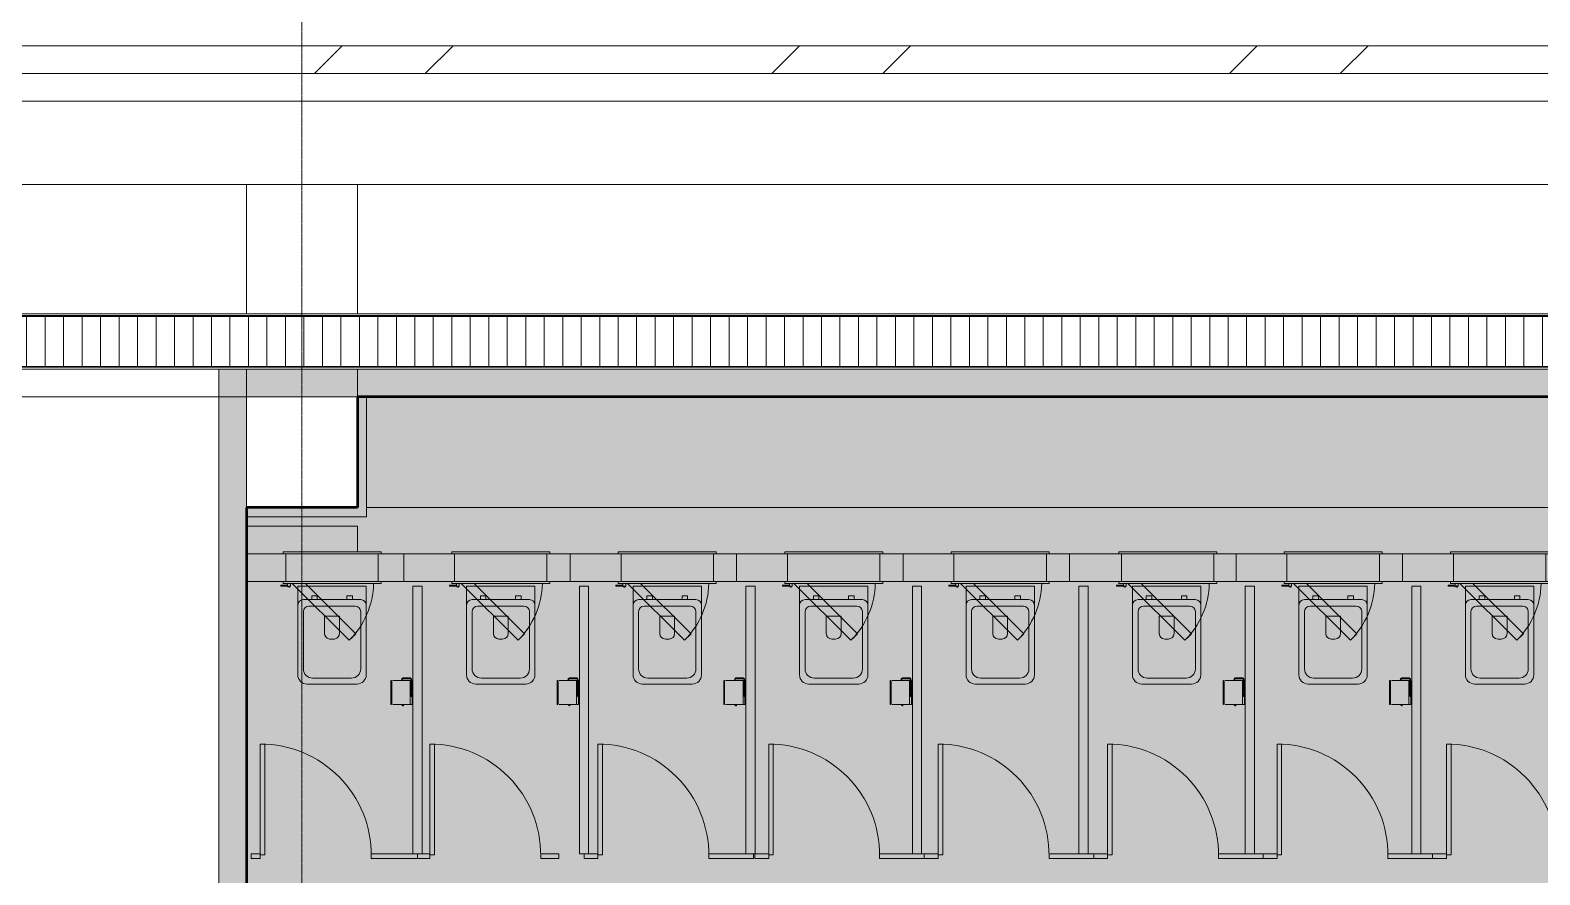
# Model space of a CAD drawing. Header units: millimetres. Extents: x 15878 to 679837, y -72324 to 391440.
# Drawn here: x 62119 to 70286, y 49420 to 53992 of the extents above; entities that cross this region are included whole.
import ezdxf

# ---------------------------------------------------------------- set-up
doc = ezdxf.new("R2010")
doc.units = ezdxf.units.MM
doc.linetypes.add('Demolished', pattern=[4.8, 3.2, -1.6])
doc.linetypes.add('Grid Line__1_200_', pattern=[10.5, 6, -1.5, 1.5, -1.5])
for name, color, linetype, lineweight in [('A-CLNG', 13, 'Continuous', 5), ('A-CLNG-PATT', 13, 'Continuous', 5), ('A-DETL', 90, 'Continuous', 5), ('A-DETL-GENF', 92, 'Continuous', 5), ('A-DOOR', 31, 'Continuous', 5), ('A-DOOR-FRAM', 31, 'Continuous', 5), ('A-FLOR', 192, 'Continuous', 5), ('A-WALL', 113, 'Continuous', 5), ('A-WALL-PATT', 111, 'Continuous', 18), ('P-SANR-FIXT', 6, 'Continuous', 5), ('Q-CASE', 31, 'Continuous', 5), ('S-COLS', 52, 'Continuous', 5), ('S-GRID', 1, 'Continuous', 5)]:
    doc.layers.add(name, color=color, linetype=linetype, lineweight=lineweight)

# ---------------------------------------------------------------- blocks, each defined once
blk = doc.blocks.new('DLN_Toilet - DLN_Toilet-2427093-1_F')
at = {"layer": 'P-SANR-FIXT', "color": 253}
for p, q in [((-185, -170), (-185, -272.8)), ((185, -170), (-185, -170)), ((155, -242.8), (-155, -242.8)), ((-80, -222.8), (-110, -222.8)), ((-110, -222.8), (-110, -242.8)), ((-110, -242.8), (-80, -242.8)), ((-80, -242.8), (-80, -222.8)), ((80, -222.8), (80, -242.8)), ((110, -222.8), (80, -222.8)), ((80, -242.8), (110, -242.8)), ((110, -242.8), (110, -222.8)), ((185, -272.8), (185, -170)), ((-185, -272.8), (-185, -650)), ((-155, -307.8), (-155, -617.8)), ((125.2, -277.8), (-125, -277.8)), ((155.2, -617.8), (155.2, -307.8)), ((185, -650), (185, -272.8)), ((-40, -426.5), (-40, -331.7)), ((-40, -331.7), (40, -331.7)), ((40, -331.7), (40, -426.5)), ((10, -456.5), (-10, -456.5)), ((-135, -700), (135, -700)), ((-105, -667.8), (105.2, -667.8))]:
    blk.add_line(p, q, dxfattribs=at)
for centre, radius, start, end in [((-155, -272.8), 30, 90, 120), ((155, -272.8), 30, 360, 90), ((-155, -272.8), 30, 120, 180), ((-125, -307.8), 30, 90, 180), ((125.2, -307.8), 30, 360, 90), ((-10, -426.5), 30, 180, 255), ((-10, -426.5), 30, 255, 270), ((10, -426.5), 30, 270, 285), ((10, -426.5), 30, 285, 360), ((-135, -650), 50, 180, 225), ((-105, -617.8), 50, 180, 270), ((105.2, -617.8), 50, 270, 360), ((135, -650), 50, 270, 360), ((-135, -650), 50, 225, 270)]:
    blk.add_arc(centre, radius, start, end, dxfattribs=at)
blk = doc.blocks.new('FP_5-1_F')
at = {"layer": 'P-SANR-FIXT', "color": 253}
blk.add_line((-12.7, -6.1), (-65, -6.1), dxfattribs=at)
blk = doc.blocks.new('FP_6-1_F')
at = {"layer": 'P-SANR-FIXT', "color": 253}
blk.add_line((-65, -120.1), (65, -120.1), dxfattribs=at)
blk = doc.blocks.new('FP_7-1_F')
at = {"layer": 'P-SANR-FIXT', "color": 253}
for p, q in [((65, -5), (-65, -5)), ((-65, -115), (65, -115))]:
    blk.add_line(p, q, dxfattribs=at)
blk = doc.blocks.new('FP_8-1_F')
at = {"layer": 'P-SANR-FIXT', "color": 253}
for p, q in [((-7, 0), (-7, -2)), ((7, -2), (7, 0))]:
    blk.add_line(p, q, dxfattribs=at)
blk = doc.blocks.new('FP_9-1_F')
at = {"layer": 'P-SANR-FIXT', "color": 253}
for p, q in [((-5, -5), (-5, -6.1)), ((-5, -10.1), (-5, -11)), ((5, -6.1), (5, -5)), ((5, -11), (5, -10.1))]:
    blk.add_line(p, q, dxfattribs=at)
blk = doc.blocks.new('FP_10-1_F')
at = {"layer": 'P-SANR-FIXT', "color": 253}
for p, q in [((-5, -6.1), (-66.1, -6.1)), ((23.2, -6.1), (5, -6.1))]:
    blk.add_line(p, q, dxfattribs=at)
blk = doc.blocks.new('FP_11-1_F')
at = {"layer": 'P-SANR-FIXT', "color": 253}
for p, q in [((-66.1, -10.1), (-5, -10.1)), ((5, -10.1), (23.2, -10.1))]:
    blk.add_line(p, q, dxfattribs=at)
blk = doc.blocks.new('FP_12-1_F')
at = {"layer": 'P-SANR-FIXT', "color": 253, "flags": 128}
blk.add_lwpolyline([(-78.1, -14.1), (-73.2, -7.6), (-66.1, -6.1)], dxfattribs=at)
blk = doc.blocks.new('FP_13-1_F')
at = {"layer": 'P-SANR-FIXT', "color": 253}
for p, q in [((-74.1, -14.1), (-70.8, -10.9)), ((-70.8, -10.9), (-66.1, -10.1))]:
    blk.add_line(p, q, dxfattribs=at)
blk = doc.blocks.new('FP_14-1_F')
at = {"layer": 'P-SANR-FIXT', "color": 253}
for p, q in [((-78.1, -14.1), (-78.1, -54)), ((-74.1, -54), (-74.1, -14.1))]:
    blk.add_line(p, q, dxfattribs=at)
blk = doc.blocks.new('FP_15-1_F')
at = {"layer": 'P-SANR-FIXT', "color": 253}
for p, q in [((-74.1, -54), (-70.8, -57.2)), ((-70.8, -57.2), (-66.1, -58))]:
    blk.add_line(p, q, dxfattribs=at)
blk = doc.blocks.new('FP_16-1_F')
at = {"layer": 'P-SANR-FIXT', "color": 253}
for p, q in [((-78.1, -54), (-73.2, -60.5)), ((-73.2, -60.5), (-66.1, -62))]:
    blk.add_line(p, q, dxfattribs=at)
blk = doc.blocks.new('FP_17-1_F')
at = {"layer": 'P-SANR-FIXT', "color": 253}
blk.add_line((69.8, -54), (66.4, -57.2), dxfattribs=at)
blk = doc.blocks.new('FP_18-1_F')
at = {"layer": 'P-SANR-FIXT', "color": 253}
blk.add_line((73.8, -54), (68.8, -60.5), dxfattribs=at)
blk = doc.blocks.new('DLN_Toilet Paper Roll - DLN_Toilet Paper Roll-2430284-1_F')
at = {"layer": 'P-SANR-FIXT', "color": 253}
for p, q in [((-65, -6.9), (-65, -5)), ((-65, -6.1), (-65, -6.9)), ((-65, -6.9), (-65, -6.1)), ((-65, -15.5), (-65, -6.9)), ((-65, -6.9), (-12.7, -6.9)), ((-65, -37.8), (-65, -15.5)), ((-65, -15.5), (-12.7, -15.5)), ((-65, -96.7), (-65, -37.8)), ((-12.7, -6.3), (-12.7, -6.1)), ((-12.7, -6.1), (-12.7, -6.9)), ((-12.7, -6.6), (-12.7, -6.3)), ((-12.7, -6.9), (-12.7, -6.6)), ((-12.7, -15.5), (-12.7, -6.9)), ((65, -15.5), (-12.7, -15.5)), ((-7, -2), (-6.1, -2)), ((-6.8, -2), (-7, -2)), ((-1.8, -2), (-6.8, -2)), ((-6.1, -2), (7, -2)), ((-5, -5), (5, -5)), ((-4.8, -5), (-5, -5)), ((-5, -11), (5, -11)), ((-4.8, -11), (-5, -11)), ((5, -5), (-4.8, -5)), ((-4.3, -11), (-4.8, -11)), ((5, -11), (-4.3, -11)), ((-3, -2), (-2.9, -2)), ((-2.9, -2), (-3, -2)), ((-3, -5), (-2.9, -5)), ((-2.1, -5), (-3, -5)), ((-2.9, -2), (-2.6, -2)), ((-0.8, -2), (-2.9, -2)), ((-2.9, -5), (-2.6, -5)), ((-2.6, -2), (0, -2)), ((-2.6, -5), (0, -5)), ((0.8, -5), (-2.1, -5)), ((0, -2), (-1.8, -2)), ((0.8, -2), (-0.8, -2)), ((0, -2), (0.8, -2)), ((3.5, -2), (0, -2)), ((0, -5), (2.1, -5)), ((0.8, -2), (2.9, -2)), ((1.5, -2), (0.8, -2)), ((3, -5), (0.8, -5)), ((2.1, -2), (1.5, -2)), ((3, -2), (2.1, -2)), ((2.1, -5), (2.6, -5)), ((2.6, -5), (3, -5)), ((2.9, -2), (3, -2)), ((4.9, -2), (3.5, -2)), ((6.1, -2), (4.9, -2)), ((7, -2), (6.1, -2)), ((23.2, -6.3), (23.2, -6.9)), ((23.2, -6.9), (23.2, -6.3)), ((23.2, -7.8), (23.2, -6.9)), ((23.2, -6.9), (23.2, -7.4)), ((23.2, -7.4), (23.2, -9.3)), ((23.2, -8.9), (23.2, -7.8)), ((23.2, -9.3), (23.2, -8.9)), ((65, -5), (65, -12.4)), ((65, -15.5), (65, -59.7)), ((65, -59.7), (65, -109.6)), ((-65, -109.6), (-65, -96.7)), ((-65, -120.1), (-65, -117.5)), ((-65, -120.1), (65, -120.1)), ((65, -117.5), (65, -120.1))]:
    blk.add_line(p, q, dxfattribs=at)
for start_param, end_param in [(0, 3.141593), (3.141593, 3.665191), (3.665191, 3.926991), (3.926991, 4.18879), (4.18879, 4.45059), (4.45059, 4.712389), (4.712389, 4.974188), (4.974188, 5.235988), (5.235988, 6.021386), (6.021386, 6.283185)]:
    blk.add_ellipse((71.8, -52.8), major_axis=(2, 0), ratio=0.802744, start_param=start_param, end_param=end_param, dxfattribs=at)
for points, knots in [([(-4.6, -7.1), (-4.7, -7), (-4.8, -6.6), (-4.9, -6.3), (-5, -6.1), (-5, -6.1), (-5, -6.1)], [0.5, 0.5, 0.5, 0.5, 0.6, 0.8, 0.9, 0.9644096, 0.9644096, 0.9644096, 0.9644096]), ([(-4.7, -8.7), (-4.7, -8.9), (-4.8, -9.3), (-4.9, -9.7), (-5, -9.9), (-5, -10), (-5, -10)], [0.4444444, 0.4444444, 0.4444444, 0.4444444, 0.5833333, 0.7222222, 0.8611111, 0.8888889, 0.8888889, 0.8888889, 0.8888889]), ([(-5, -10.1), (-5, -10.1), (-5, -10.1), (-5, -10.1), (-4.9, -10)], [0.0801932, 0.0801932, 0.0801932, 0.0801932, 0.2, 0.4, 0.4, 0.4, 0.4]), ([(4.7, -7.8), (4.7, -7.8), (4.7, -7.7), (4.7, -7.3), (4.8, -7.1), (4.8, -6.9)], [0.7777778, 0.7777778, 0.7777778, 0.7777778, 0.7916667, 0.8611111, 1, 1, 1, 1]), ([(4.8, -9.2), (4.7, -9), (4.7, -8.7), (4.7, -8.4), (4.7, -8.3), (4.7, -8.3)], [0.4444444, 0.4444444, 0.4444444, 0.4444444, 0.5833333, 0.6527778, 0.6666667, 0.6666667, 0.6666667, 0.6666667]), ([(5, -6.1), (5, -6.1), (5, -6.1), (4.9, -6.2), (4.9, -6.3)], [0.0355904, 0.0355904, 0.0355904, 0.0355904, 0.1, 0.2, 0.2, 0.2, 0.2]), ([(4.9, -9.8), (4.9, -9.9), (5, -10.1), (5, -10.1), (5, -10.1)], [0.4, 0.4, 0.4, 0.4, 0.7, 0.8, 0.8, 0.8, 0.8])]:
    blk.add_open_spline(points, degree=3, knots=knots, dxfattribs=at)
for points in [[(-5, -6.1), (-5, -6.1), (-5, -6.2), (-5, -6.3), (-4.9, -6.4)], [(-5, -10), (-5, -10.1), (-5, -10.1), (-5, -10.1)], [(-4.9, -6.4), (-4.9, -6.4), (-4.9, -6.5), (-4.9, -6.6)], [(-4.9, -6.6), (-4.8, -6.7), (-4.8, -6.8), (-4.8, -6.9)], [(-4.9, -9.8), (-4.8, -9.8), (-4.8, -9.7), (-4.8, -9.7), (-4.8, -9.6)], [(-4.9, -10), (-4.9, -10), (-4.9, -9.9), (-4.9, -9.9)], [(-4.8, -6.9), (-4.8, -7.1), (-4.7, -7.2), (-4.7, -7.3)], [(-4.8, -9.6), (-4.7, -9.5), (-4.7, -9.4), (-4.7, -9.3)], [(-4.7, -7.3), (-4.7, -7.5), (-4.7, -7.6), (-4.7, -7.8)], [(-4.7, -7.8), (-4.7, -7.9), (-4.6, -8.3), (-4.7, -8.6), (-4.7, -8.7)], [(-4.7, -9.3), (-4.6, -9.2), (-4.6, -8.9), (-4.5, -8.6), (-4.5, -8.5)], [(-4.5, -7.6), (-4.6, -7.4), (-4.6, -7.3), (-4.6, -7.1)], [(-4.5, -8), (-4.5, -7.9), (-4.5, -7.7), (-4.5, -7.6)], [(-4.5, -8.5), (-4.5, -8.3), (-4.5, -8.2), (-4.5, -8)], [(4.6, -7.1), (4.6, -7.3), (4.5, -7.6), (4.5, -7.9), (4.5, -8)], [(4.5, -8), (4.5, -8.2), (4.5, -8.5), (4.6, -8.9), (4.6, -9.2), (4.7, -9.3)], [(4.8, -6.5), (4.8, -6.6), (4.7, -6.8), (4.7, -7), (4.6, -7.1)], [(4.7, -8.3), (4.7, -8.2), (4.7, -8), (4.7, -7.9), (4.7, -7.8)], [(4.7, -9.3), (4.7, -9.5), (4.8, -9.7), (4.9, -9.8)], [(4.9, -6.3), (4.9, -6.3), (4.9, -6.4), (4.8, -6.5)], [(4.8, -6.9), (4.8, -6.7), (4.9, -6.5), (4.9, -6.4)], [(4.8, -9.5), (4.8, -9.4), (4.8, -9.3), (4.8, -9.2)], [(4.9, -9.8), (4.9, -9.7), (4.9, -9.6), (4.8, -9.5)], [(4.9, -6.4), (5, -6.3), (5, -6.2), (5, -6.2)], [(5, -10), (5, -10), (4.9, -9.9), (4.9, -9.8)], [(5, -6.2), (5, -6.2), (5, -6.1), (5, -6.1)], [(5, -10.1), (5, -10.1), (5, -10.1), (5, -10)], [(5, -10.1), (5, -10.1), (5, -10.1), (5, -10.1)]]:
    blk.add_open_spline(points, degree=3, dxfattribs=at)
for name in ['FP_8-1_F', 'FP_12-1_F', 'FP_14-1_F', 'FP_16-1_F', 'FP_13-1_F', 'FP_15-1_F', 'FP_10-1_F', 'FP_11-1_F', 'FP_7-1_F', 'FP_5-1_F', 'FP_9-1_F', 'FP_17-1_F', 'FP_18-1_F', 'FP_6-1_F']:
    blk.add_blockref(name, (0, 0), dxfattribs=at)
blk = doc.blocks.new('DLN_Toilet - DLN_Toilet-V19-1_F')
at = {"layer": 'P-SANR-FIXT', "color": 253}
for p, q in [((-185, -170), (-185, -272.8)), ((185, -170), (-185, -170)), ((155, -242.8), (-155, -242.8)), ((-80, -222.8), (-110, -222.8)), ((-110, -222.8), (-110, -242.8)), ((-110, -242.8), (-80, -242.8)), ((-80, -242.8), (-80, -222.8)), ((80, -222.8), (80, -242.8)), ((110, -222.8), (80, -222.8)), ((80, -242.8), (110, -242.8)), ((110, -242.8), (110, -222.8)), ((185, -272.8), (185, -170)), ((-185, -272.8), (-185, -650)), ((-155, -307.8), (-155, -617.8)), ((125.2, -277.8), (-125, -277.8)), ((155.2, -617.8), (155.2, -307.8)), ((185, -650), (185, -272.8)), ((-40, -426.5), (-40, -331.7)), ((-40, -331.7), (40, -331.7)), ((40, -331.7), (40, -426.5)), ((10, -456.5), (-10, -456.5)), ((-135, -700), (135, -700)), ((-105, -667.8), (105.2, -667.8))]:
    blk.add_line(p, q, dxfattribs=at)
for centre, radius, start, end in [((-155, -272.8), 30, 90, 180), ((155, -272.8), 30, 360, 90), ((-125, -307.8), 30, 90, 180), ((125.2, -307.8), 30, 360, 90), ((-10, -426.5), 30, 180, 270), ((10, -426.5), 30, 270, 360), ((-135, -650), 50, 180, 270), ((-105, -617.8), 50, 180, 270), ((105.2, -617.8), 50, 270, 360), ((135, -650), 50, 270, 360)]:
    blk.add_arc(centre, radius, start, end, dxfattribs=at)
blk = doc.blocks.new('DLN_Partition Door - 600x2100_100x25 _WH_GH_-18247674-1_F')
at = {"layer": 'A-DOOR', "color": 253}
for p, q in [((20, 509.1), (20, 534.1)), ((20, 534.1), (620, 534.1)), ((620, 509.1), (20, 509.1)), ((620, 534.1), (620, 509.1))]:
    blk.add_line(p, q, dxfattribs=at)
blk.add_arc((20, 534.1), 600, 269.5, 360, dxfattribs=at)
at = {"layer": 'P-SANR-FIXT', "color": 253}
for p, q in [((25, 584.1), (0, 584.1)), ((0, 584.1), (0, 534.1)), ((25, 534.1), (25, 584.1)), ((0, 534.1), (25, 534.1)), ((25, -65.9), (0, -65.9)), ((0, -65.9), (0, -316.4)), ((25, -316.4), (25, -65.9)), ((0, -316.4), (25, -316.4))]:
    blk.add_line(p, q, dxfattribs=at)
blk = doc.blocks.new('DLN-Surface Channel-S1 - 300x150 _WD_-10461004-1_F')
at = {"layer": 'Q-CASE'}
h = blk.add_hatch(dxfattribs=at)
h.set_pattern_fill('FP_7', color=256, style=0, pattern_type=2)
h.set_pattern_definition([(270, (0, 609.6), (100, 6e-15), [])])
h.paths.add_polyline_path([(20413.9, -135), (20413.9, 135), (-20413.9, 135), (-20413.9, -135), (19040.9, -135)], flags=0)
for p, q in [((-20413.9, 150), (20413.9, 150)), ((-20413.9, 140), (20413.9, 140)), ((20413.9, 135), (-20413.9, 135)), ((-20413.9, -135), (20413.9, -135)), ((20413.9, -140), (-20413.9, -140)), ((-16775, -150), (-6425, -150)), ((-6425, -150), (1975, -150))]:
    blk.add_line(p, q, dxfattribs=at)
blk = doc.blocks.new('FP_117-1_F')
at = {"layer": 'P-SANR-FIXT', "color": 253}
blk.add_line((-12.7, -6.1), (-65, -6.1), dxfattribs=at)
blk = doc.blocks.new('FP_118-1_F')
at = {"layer": 'P-SANR-FIXT', "color": 253}
blk.add_line((-65, -120.1), (65, -120.1), dxfattribs=at)
blk = doc.blocks.new('FP_119-1_F')
at = {"layer": 'P-SANR-FIXT', "color": 253}
for p, q in [((65, -5), (-65, -5)), ((-65, -115), (65, -115))]:
    blk.add_line(p, q, dxfattribs=at)
blk = doc.blocks.new('FP_120-1_F')
at = {"layer": 'P-SANR-FIXT', "color": 253}
for p, q in [((-7, 0), (-7, -2)), ((7, -2), (7, 0))]:
    blk.add_line(p, q, dxfattribs=at)
blk = doc.blocks.new('FP_121-1_F')
at = {"layer": 'P-SANR-FIXT', "color": 253}
for p, q in [((-5, -5), (-5, -6.1)), ((-5, -10.1), (-5, -11)), ((5, -6.1), (5, -5)), ((5, -11), (5, -10.1))]:
    blk.add_line(p, q, dxfattribs=at)
blk = doc.blocks.new('FP_122-1_F')
at = {"layer": 'P-SANR-FIXT', "color": 253}
for p, q in [((-5, -6.1), (-66.1, -6.1)), ((23.2, -6.1), (5, -6.1))]:
    blk.add_line(p, q, dxfattribs=at)
blk = doc.blocks.new('FP_123-1_F')
at = {"layer": 'P-SANR-FIXT', "color": 253}
for p, q in [((-66.1, -10.1), (-5, -10.1)), ((5, -10.1), (23.2, -10.1))]:
    blk.add_line(p, q, dxfattribs=at)
blk = doc.blocks.new('FP_124-1_F')
at = {"layer": 'P-SANR-FIXT', "color": 253, "flags": 128}
blk.add_lwpolyline([(-78.1, -14.1), (-73.2, -7.6), (-66.1, -6.1)], dxfattribs=at)
blk = doc.blocks.new('FP_125-1_F')
at = {"layer": 'P-SANR-FIXT', "color": 253, "flags": 128}
blk.add_lwpolyline([(-74.1, -14.1), (-70.8, -10.9), (-66.1, -10.1)], dxfattribs=at)
blk = doc.blocks.new('FP_126-1_F')
at = {"layer": 'P-SANR-FIXT', "color": 253}
for p, q in [((-78.1, -14.1), (-78.1, -54)), ((-74.1, -54), (-74.1, -14.1))]:
    blk.add_line(p, q, dxfattribs=at)
blk = doc.blocks.new('FP_127-1_F')
at = {"layer": 'P-SANR-FIXT', "color": 253, "flags": 128}
blk.add_lwpolyline([(-74.1, -54), (-70.8, -57.2), (-66.1, -58)], dxfattribs=at)
blk = doc.blocks.new('FP_128-1_F')
at = {"layer": 'P-SANR-FIXT', "color": 253, "flags": 128}
blk.add_lwpolyline([(-78.1, -54), (-73.2, -60.5), (-66.1, -62)], dxfattribs=at)
blk = doc.blocks.new('FP_129-1_F')
at = {"layer": 'P-SANR-FIXT', "color": 253}
blk.add_line((69.8, -54), (66.4, -57.2), dxfattribs=at)
blk = doc.blocks.new('FP_130-1_F')
at = {"layer": 'P-SANR-FIXT', "color": 253}
blk.add_line((73.8, -54), (68.8, -60.5), dxfattribs=at)
blk = doc.blocks.new('DLN_Toilet Paper Roll - DLN_Toilet Paper Roll-V116-1_F')
at = {"layer": 'P-SANR-FIXT', "color": 253}
for p, q in [((-65, -6.9), (-65, -5)), ((-65, -6.9), (-65, -6.1)), ((-65, -6.1), (-65, -6.9)), ((-65, -15.5), (-65, -6.9)), ((-65, -6.9), (-12.7, -6.9)), ((-65, -109.6), (-65, -15.5)), ((-65, -15.5), (-12.7, -15.5)), ((-12.7, -6.9), (-12.7, -6.1)), ((-12.7, -6.1), (-12.7, -6.9)), ((-12.7, -15.5), (-12.7, -6.9)), ((65, -15.5), (-12.7, -15.5)), ((-7, -2), (7, -2)), ((7, -2), (-7, -2)), ((-5, -5), (5, -5)), ((5, -5), (-5, -5)), ((-5, -11), (5, -11)), ((5, -11), (-5, -11)), ((-3, -2), (3, -2)), ((3, -2), (-3, -2)), ((-3, -5), (3, -5)), ((3, -5), (-3, -5)), ((23.2, -9.3), (23.2, -6.9)), ((23.2, -6.9), (23.2, -9.3)), ((65, -5), (65, -12.4)), ((65, -15.5), (65, -109.6)), ((-65, -120.1), (-65, -117.5)), ((-65, -120.1), (65, -120.1)), ((65, -117.5), (65, -120.1))]:
    blk.add_line(p, q, dxfattribs=at)
for start_param, end_param in [(0, 3.141593), (3.141593, 6.283185)]:
    blk.add_ellipse((71.8, -52.8), major_axis=(2, 0), ratio=0.802744, start_param=start_param, end_param=end_param, dxfattribs=at)
for points, knots in [([(-4.7, -9.3), (-4.6, -9.2), (-4.6, -8.9), (-4.5, -8.5), (-4.5, -8), (-4.5, -7.6), (-4.6, -7.1), (-4.8, -6.6), (-4.9, -6.3), (-5, -6.1), (-5, -6.1), (-5, -6.1)], [0, 0, 0, 0, 0.1, 0.2, 0.3, 0.4, 0.5, 0.6, 0.8, 0.9, 0.9644096, 0.9644096, 0.9644096, 0.9644096]), ([(-5, -6.1), (-5, -6.1), (-5, -6.2), (-4.9, -6.4), (-4.8, -6.7), (-4.8, -6.9)], [0, 0, 0, 0, 0.25, 0.5, 1, 1, 1, 1]), ([(-4.8, -6.9), (-4.7, -7.2), (-4.7, -7.6), (-4.6, -8.3), (-4.7, -8.8), (-4.8, -9.3), (-4.9, -9.7), (-5, -10), (-5, -10.1), (-5, -10.1)], [0, 0, 0, 0, 0.222222, 0.333333, 0.444444, 0.583333, 0.722222, 0.861111, 1, 1, 1, 1]), ([(-5, -10.1), (-5, -10.1), (-5, -10.1), (-4.9, -10), (-4.8, -9.8), (-4.7, -9.5), (-4.7, -9.3)], [0.0801932, 0.0801932, 0.0801932, 0.0801932, 0.2, 0.4, 0.7, 1, 1, 1, 1]), ([(5, -6.1), (5, -6.1), (5, -6.1), (4.9, -6.3), (4.8, -6.6), (4.6, -7.1), (4.5, -7.6), (4.5, -8), (4.5, -8.5), (4.6, -8.9), (4.6, -9.2), (4.7, -9.3)], [0.0355904, 0.0355904, 0.0355904, 0.0355904, 0.1, 0.2, 0.4, 0.5, 0.6, 0.7, 0.8, 0.9, 1, 1, 1, 1]), ([(5, -10.1), (5, -10.1), (5, -10), (4.9, -9.8), (4.8, -9.3), (4.7, -8.7), (4.7, -8.3), (4.6, -8), (4.7, -7.7), (4.7, -7.3), (4.8, -7.1), (4.8, -6.9)], [0, 0, 0, 0, 0.111111, 0.222222, 0.444444, 0.583333, 0.652778, 0.722222, 0.791667, 0.861111, 1, 1, 1, 1]), ([(4.7, -9.3), (4.7, -9.5), (4.9, -9.8), (5, -10.1), (5, -10.1), (5, -10.1)], [0, 0, 0, 0, 0.4, 0.7, 0.9198068, 0.9198068, 0.9198068, 0.9198068]), ([(4.8, -6.9), (4.8, -6.7), (4.9, -6.4), (5, -6.2), (5, -6.1), (5, -6.1)], [0, 0, 0, 0, 0.5, 0.75, 1, 1, 1, 1])]:
    blk.add_open_spline(points, degree=3, knots=knots, dxfattribs=at)
for name in ['FP_120-1_F', 'FP_124-1_F', 'FP_126-1_F', 'FP_128-1_F', 'FP_125-1_F', 'FP_127-1_F', 'FP_122-1_F', 'FP_123-1_F', 'FP_119-1_F', 'FP_117-1_F', 'FP_121-1_F', 'FP_129-1_F', 'FP_130-1_F', 'FP_118-1_F']:
    blk.add_blockref(name, (0, 0), dxfattribs=at)
blk = doc.blocks.new('FP_132-1_F')
at = {"layer": 'P-SANR-FIXT', "color": 253}
blk.add_line((-12.7, -6.1), (-65, -6.1), dxfattribs=at)
blk = doc.blocks.new('FP_133-1_F')
at = {"layer": 'P-SANR-FIXT', "color": 253}
blk.add_line((-65, -120.1), (65, -120.1), dxfattribs=at)
blk = doc.blocks.new('FP_134-1_F')
at = {"layer": 'P-SANR-FIXT', "color": 253}
for p, q in [((65, -5), (-65, -5)), ((-65, -115), (65, -115))]:
    blk.add_line(p, q, dxfattribs=at)
blk = doc.blocks.new('FP_135-1_F')
at = {"layer": 'P-SANR-FIXT', "color": 253}
for p, q in [((-7, 0), (-7, -2)), ((7, -2), (7, 0))]:
    blk.add_line(p, q, dxfattribs=at)
blk = doc.blocks.new('FP_136-1_F')
at = {"layer": 'P-SANR-FIXT', "color": 253}
for p, q in [((-5, -5), (-5, -6.1)), ((-5, -10.1), (-5, -11)), ((5, -6.1), (5, -5)), ((5, -11), (5, -10.1))]:
    blk.add_line(p, q, dxfattribs=at)
blk = doc.blocks.new('FP_137-1_F')
at = {"layer": 'P-SANR-FIXT', "color": 253}
for p, q in [((-5, -6.1), (-66.1, -6.1)), ((23.2, -6.1), (5, -6.1))]:
    blk.add_line(p, q, dxfattribs=at)
blk = doc.blocks.new('FP_138-1_F')
at = {"layer": 'P-SANR-FIXT', "color": 253}
for p, q in [((-66.1, -10.1), (-5, -10.1)), ((5, -10.1), (23.2, -10.1))]:
    blk.add_line(p, q, dxfattribs=at)
blk = doc.blocks.new('FP_139-1_F')
at = {"layer": 'P-SANR-FIXT', "color": 253}
for p, q in [((-78.1, -14.1), (-73.2, -7.6)), ((-72.6, -7.5), (-66.1, -6.1))]:
    blk.add_line(p, q, dxfattribs=at)
blk = doc.blocks.new('FP_140-1_F')
at = {"layer": 'P-SANR-FIXT', "color": 253, "flags": 128}
blk.add_lwpolyline([(-74.1, -14.1), (-70.8, -10.9), (-66.1, -10.1)], dxfattribs=at)
blk = doc.blocks.new('FP_141-1_F')
at = {"layer": 'P-SANR-FIXT', "color": 253}
for p, q in [((-78.1, -14.1), (-78.1, -54)), ((-74.1, -54), (-74.1, -14.1))]:
    blk.add_line(p, q, dxfattribs=at)
blk = doc.blocks.new('FP_142-1_F')
at = {"layer": 'P-SANR-FIXT', "color": 253, "flags": 128}
blk.add_lwpolyline([(-74.1, -54), (-70.8, -57.2), (-66.1, -58)], dxfattribs=at)
blk = doc.blocks.new('FP_143-1_F')
at = {"layer": 'P-SANR-FIXT', "color": 253, "flags": 128}
blk.add_lwpolyline([(-78.1, -54), (-73.2, -60.5), (-66.1, -62)], dxfattribs=at)
blk = doc.blocks.new('FP_144-1_F')
at = {"layer": 'P-SANR-FIXT', "color": 253}
blk.add_line((69.8, -54), (66.4, -57.2), dxfattribs=at)
blk = doc.blocks.new('FP_145-1_F')
at = {"layer": 'P-SANR-FIXT', "color": 253}
blk.add_line((73.8, -54), (68.8, -60.5), dxfattribs=at)
blk = doc.blocks.new('DLN_Toilet Paper Roll - DLN_Toilet Paper Roll-V131-1_F')
at = {"layer": 'P-SANR-FIXT', "color": 253}
for p, q in [((-65, -6.9), (-65, -5)), ((-65, -6.9), (-65, -6.1)), ((-65, -6.1), (-65, -6.9)), ((-65, -15.5), (-65, -6.9)), ((-65, -6.9), (-12.7, -6.9)), ((-65, -15.5), (-65, -15.5)), ((-65, -15.5), (-12.7, -15.5)), ((-65, -109.6), (-65, -17.2)), ((-12.7, -6.9), (-12.7, -6.1)), ((-12.7, -6.1), (-12.7, -6.9)), ((-12.7, -15.5), (-12.7, -6.9)), ((65, -15.5), (-12.7, -15.5)), ((-7, -2), (7, -2)), ((7, -2), (-7, -2)), ((-5, -5), (5, -5)), ((5, -5), (-5, -5)), ((-5, -11), (5, -11)), ((5, -11), (-5, -11)), ((-3, -2), (3, -2)), ((3, -2), (-3, -2)), ((-3, -5), (3, -5)), ((3, -5), (-3, -5)), ((23.2, -9.3), (23.2, -6.9)), ((23.2, -6.9), (23.2, -9.3)), ((65, -5), (65, -15.1)), ((65, -15.5), (65, -109.6)), ((-65, -120.1), (-65, -117.5)), ((-65, -120.1), (65, -120.1)), ((65, -117.5), (65, -120.1))]:
    blk.add_line(p, q, dxfattribs=at)
for start_param, end_param in [(0, 3.141593), (3.141593, 6.283185)]:
    blk.add_ellipse((71.8, -52.8), major_axis=(2, 0), ratio=0.802744, start_param=start_param, end_param=end_param, dxfattribs=at)
for points, knots in [([(-4.7, -9.3), (-4.6, -9.2), (-4.6, -8.9), (-4.5, -8.5), (-4.5, -8), (-4.5, -7.6), (-4.6, -7.1), (-4.8, -6.6), (-4.9, -6.3), (-5, -6.1), (-5, -6.1), (-5, -6.1)], [0, 0, 0, 0, 0.1, 0.2, 0.3, 0.4, 0.5, 0.6, 0.8, 0.9, 0.9644096, 0.9644096, 0.9644096, 0.9644096]), ([(-5, -6.1), (-5, -6.1), (-5, -6.2), (-4.9, -6.4), (-4.8, -6.7), (-4.8, -6.9)], [0, 0, 0, 0, 0.25, 0.5, 1, 1, 1, 1]), ([(-4.8, -6.9), (-4.7, -7.2), (-4.7, -7.6), (-4.6, -8.3), (-4.7, -8.8), (-4.8, -9.3), (-4.9, -9.7), (-5, -10), (-5, -10.1), (-5, -10.1)], [0, 0, 0, 0, 0.222222, 0.333333, 0.444444, 0.583333, 0.722222, 0.861111, 1, 1, 1, 1]), ([(-5, -10.1), (-5, -10.1), (-5, -10.1), (-4.9, -10), (-4.8, -9.8), (-4.7, -9.5), (-4.7, -9.3)], [0.0801932, 0.0801932, 0.0801932, 0.0801932, 0.2, 0.4, 0.7, 1, 1, 1, 1]), ([(5, -6.1), (5, -6.1), (5, -6.1), (4.9, -6.3), (4.8, -6.6), (4.6, -7.1), (4.5, -7.6), (4.5, -8), (4.5, -8.5), (4.6, -8.9), (4.6, -9.2), (4.7, -9.3)], [0.0355904, 0.0355904, 0.0355904, 0.0355904, 0.1, 0.2, 0.4, 0.5, 0.6, 0.7, 0.8, 0.9, 1, 1, 1, 1]), ([(5, -10.1), (5, -10.1), (5, -10), (4.9, -9.8), (4.8, -9.3), (4.7, -8.7), (4.7, -8.3), (4.6, -8), (4.7, -7.7), (4.7, -7.3), (4.8, -7.1), (4.8, -6.9)], [0, 0, 0, 0, 0.111111, 0.222222, 0.444444, 0.583333, 0.652778, 0.722222, 0.791667, 0.861111, 1, 1, 1, 1]), ([(4.7, -9.3), (4.7, -9.5), (4.9, -9.8), (5, -10.1), (5, -10.1), (5, -10.1)], [0, 0, 0, 0, 0.4, 0.7, 0.9198068, 0.9198068, 0.9198068, 0.9198068]), ([(4.8, -6.9), (4.8, -6.7), (4.9, -6.4), (5, -6.2), (5, -6.1), (5, -6.1)], [0, 0, 0, 0, 0.5, 0.75, 1, 1, 1, 1])]:
    blk.add_open_spline(points, degree=3, knots=knots, dxfattribs=at)
for name in ['FP_135-1_F', 'FP_139-1_F', 'FP_141-1_F', 'FP_143-1_F', 'FP_140-1_F', 'FP_142-1_F', 'FP_137-1_F', 'FP_138-1_F', 'FP_134-1_F', 'FP_132-1_F', 'FP_136-1_F', 'FP_144-1_F', 'FP_145-1_F', 'FP_133-1_F']:
    blk.add_blockref(name, (0, 0), dxfattribs=at)
blk = doc.blocks.new('DLN-Access Panel__AP01_ - _AP04_ 450 x 650 _WH_-16056296-1_F')
at = {"layer": 'A-DOOR', "color": 253}
for p, q in [((-265, 75), (-265, 85)), ((265, 85), (-265, 85)), ((265, 75), (265, 85)), ((-265, 75), (265, 75)), ((-265, -85), (-265, -75)), ((265, -75), (-265, -75)), ((265, -85), (265, -75)), ((-240, -95), (-277.5, -95)), ((-277.5, -95), (-277.5, -100)), ((-277.5, -100), (-239.6, -100)), ((-265, -85), (265, -85)), ((-240, -85), (-240, -97.5)), ((-225, -97.5), (-225, -85)), ((-215, -85), (93.2, -393.2)), ((128.6, -357.8), (-144.3, -85)), ((93.2, -393.2), (128.6, -357.8))]:
    blk.add_line(p, q, dxfattribs=at)
for centre, radius, start, end in [((-232.5, -97.5), 7.5, 180, 0), ((-232.5, -97.5), 7.5, 195, 0), ((-232.5, -97.5), 7.5, 199.47122, 360), ((-232.5, -97.5), 7.5, 199.47122, 360), ((-232.5, -97.5), 2, 180, 360), ((-232.5, -97.5), 2, 180, 360), ((-225, -75), 450, 315, 358.68242)]:
    blk.add_arc(centre, radius, start, end, dxfattribs=at)
at = {"layer": 'A-DOOR-FRAM', "color": 253}
for p, q in [((-250, 75), (-250, -75)), ((250, 75), (250, -75))]:
    blk.add_line(p, q, dxfattribs=at)
blk = doc.blocks.new('Walls 19 - Walls 19-14348567-1_F')
at = {"layer": 'A-WALL'}
for p, q in [((63289.3, 52457.5), (63289.3, 53157.5)), ((63889.3, 52457.5), (63889.3, 53157.5)), ((63289.3, 52007.5), (63289.3, 52157.5)), ((63889.3, 52007.5), (63889.3, 52157.5))]:
    blk.add_line(p, q, dxfattribs=at)
blk = doc.blocks.new('DLN_Partition Door - 600x2100_100x25 _WH_GH_-18248048-1_F')
at = {"layer": 'A-DOOR', "color": 253}
for p, q in [((20, 509.1), (20, 534.1)), ((20, 534.1), (620, 534.1)), ((620, 509.1), (20, 509.1)), ((620, 534.1), (620, 509.1))]:
    blk.add_line(p, q, dxfattribs=at)
blk.add_arc((20, 534.1), 600, 269.5, 360, dxfattribs=at)
at = {"layer": 'P-SANR-FIXT', "color": 253}
for p, q in [((25, 600.2), (0, 600.2)), ((0, 600.2), (0, 534.1)), ((25, 534.1), (25, 600.2)), ((0, 534.1), (25, 534.1)), ((25, -65.9), (0, -65.9)), ((0, -65.9), (0, -164.6)), ((25, -164.6), (25, -65.9)), ((0, -164.6), (25, -164.6))]:
    blk.add_line(p, q, dxfattribs=at)
blk = doc.blocks.new('DLN_Partition Door - 600x2100_100x25 _WH_GH_-15333689-1_F')
at = {"layer": 'A-DOOR', "color": 253}
for p, q in [((20, 509.1), (20, 534.1)), ((20, 534.1), (620, 534.1)), ((620, 509.1), (20, 509.1)), ((620, 534.1), (620, 509.1))]:
    blk.add_line(p, q, dxfattribs=at)
blk.add_arc((20, 534.1), 600, 269.5, 360, dxfattribs=at)
at = {"layer": 'P-SANR-FIXT', "color": 253}
for p, q in [((25, 609.1), (0, 609.1)), ((0, 609.1), (0, 534.1)), ((25, 534.1), (25, 609.1)), ((0, 534.1), (25, 534.1)), ((25, -65.9), (0, -65.9)), ((0, -65.9), (0, -307.5)), ((25, -307.5), (25, -65.9)), ((0, -307.5), (25, -307.5))]:
    blk.add_line(p, q, dxfattribs=at)

msp = doc.modelspace()

# ---------------------------------------------------------------- hatches: boundary and pattern name
at = {"layer": 'A-CLNG-PATT'}
h = msp.add_hatch(dxfattribs=at)
h.set_pattern_fill('FP_14', color=256, style=0, pattern_type=2)
h.set_pattern_definition([(45, (0, 0), (-1237.437, 1237.437), []), (45, (0, 1875), (-1237.437, 1237.437), [])])
h.paths.add_polyline_path([(90296.5, 52507.5), (90439.3, 52507.5), (90439.3, 53907.5), (48689.3, 53907.5), (48689.3, 52507.5), (48839.3, 52507.5), (48839.3, 53757.5), (90289.3, 53757.5), (90289.3, 52507.5)], flags=0)
at = {"layer": 'A-DETL-GENF', "transparency": 33554585}
msp.add_hatch(color=253, dxfattribs=at).paths.add_polyline_path([(78839.3, 7707.5), (78839.3, 15874.2), (88639.3, 15874.2), (88639.3, 23590.5), (86708.4, 23590.5), (86708.4, 23740.5), (88536.2, 31007.5), (88039.3, 31007.5), (88039.3, 31457.5), (82864.3, 31457.5), (82864.3, 34107.5), (87689.3, 34107.5), (87689.3, 39607.5), (85289.3, 39607.5), (85289.3, 40057.5), (83089.3, 40057.5), (83089.3, 39607.5), (74619.3, 39607.5), (74619.3, 40057.5), (72419.3, 40057.5), (72419.3, 39607.5), (71539.3, 39607.5), (71539.3, 52007.5), (63889.3, 52007.5), (63889.3, 51407.5), (63289.3, 51407.5), (63289.3, 37257.5), (75389.3, 37257.5), (75389.3, 33757.5), (52639.3, 33757.5), (52639.3, 31607.5), (76689.3, 31607.5), (76689.3, 29767.5), (75489.3, 29767.5), (75489.3, 27367.5), (76689.3, 27367.5), (76689.3, 21440.5), (78464.3, 21440.5), (78464.3, 18024.2), (76689.3, 18024.2), (76689.3, 12097.5), (75489.3, 12097.5), (75489.3, 9697.5), (76689.3, 9697.5), (76689.3, 7707.5), (78457.2, 7707.5)], flags=0)
at = {"layer": 'A-WALL-PATT', "lineweight": 5, "transparency": 33554432}
for points in [[(63139.3, 45557.5), (63289.3, 45557.5), (63289.3, 52157.5), (63139.3, 52157.5), (63139.3, 45707.5)], [(63289.3, 52007.5), (75289.3, 52007.5), (75289.3, 52157.5), (63289.3, 52157.5)]]:
    msp.add_hatch(color=253, dxfattribs=at).paths.add_polyline_path(points, flags=0)

# ---------------------------------------------------------------- linework, layer by layer
at = {"layer": 'A-CLNG'}
msp.add_line((90439.3, 53907.5), (48689.3, 53907.5), dxfattribs=at)
at = {"layer": 'A-DETL', "linetype": 'Demolished', "lineweight": 50}
for p, q in [((71539.3, 52007.5), (63889.3, 52007.5)), ((63889.3, 52007.5), (63889.3, 51407.5)), ((63889.3, 51407.5), (63289.3, 51407.5)), ((63289.3, 51407.5), (63289.3, 45557.5))]:
    msp.add_line(p, q, dxfattribs=at)
at = {"layer": 'A-FLOR', "color": 253}
for p, q in [((89989.3, 53757.5), (48839.3, 53757.5)), ((49139.3, 53157.5), (89989.3, 53157.5))]:
    msp.add_line(p, q, dxfattribs=at)
at = {"layer": 'A-FLOR'}
for p, q in [((63139.3, 52007.5), (52889.3, 52007.5)), ((63158.9, 52007.5), (63139.3, 52007.5)), ((63139.3, 52007.5), (63139.3, 40407.5)), ((63289.3, 52007.5), (63161.8, 52007.5)), ((71689.3, 52007.5), (63889.3, 52007.5)), ((63939.3, 51407.5), (71689.3, 51407.5)), ((63889.3, 51307.5), (63289.3, 51307.5)), ((63889.3, 51167.5), (63889.3, 51307.5)), ((64415.1, 51007.5), (64002.1, 51007.5)), ((64926.6, 51007.5), (64915.1, 51007.5)), ((65315.7, 51007.5), (65040.4, 51007.5)), ((66201.2, 51007.5), (65815.7, 51007.5)), ((67101.8, 51007.5), (66716.2, 51007.5)), ((68008, 51007.5), (67616.8, 51007.5)), ((68902.9, 51007.5), (68523, 51007.5)), ((69803.5, 51007.5), (69417.9, 51007.5))]:
    msp.add_line(p, q, dxfattribs=at)
at = {"layer": 'A-WALL', "color": 253}
for p, q in [((48839.3, 53757.5), (90289.3, 53757.5)), ((89989.3, 53607.5), (49139.3, 53607.5)), ((63139.3, 52157.5), (63139.3, 52007.5)), ((75289.3, 52157.5), (63139.3, 52157.5)), ((63289.3, 52007.5), (63289.3, 52157.5)), ((63139.3, 52007.5), (63139.3, 52007.5)), ((63289.3, 48282.5), (63289.3, 52007.5)), ((63289.3, 52007.5), (71689.3, 52007.5)), ((63487.1, 51157.5), (63289.3, 51157.5)), ((64415.1, 51157.5), (64002.1, 51157.5)), ((64139.8, 51007.5), (64139.8, 51157.5)), ((64926.6, 51157.5), (64915.1, 51157.5)), ((65315.7, 51157.5), (64930.1, 51157.5)), ((65040.4, 51157.5), (65040.4, 51007.5)), ((66216.2, 51157.5), (65815.7, 51157.5)), ((65941, 51157.5), (65941, 51007.5)), ((67116.8, 51157.5), (66716.2, 51157.5)), ((66841.5, 51157.5), (66841.5, 51007.5)), ((68023, 51157.5), (67616.8, 51157.5)), ((67742.1, 51157.5), (67742.1, 51007.5)), ((68917.9, 51157.5), (68523, 51157.5)), ((68642.6, 51157.5), (68642.6, 51007.5)), ((69818.5, 51157.5), (69417.9, 51157.5)), ((69543.2, 51157.5), (69543.2, 51007.5)), ((63289.3, 51007.5), (63487.1, 51007.5)), ((64189.8, 50982.5), (64189.8, 49532.5)), ((64239.8, 50982.5), (64189.8, 50982.5)), ((64239.8, 49532.5), (64239.8, 50982.5)), ((65040.4, 51007.5), (64930.1, 51007.5)), ((65090.4, 50982.5), (65090.4, 49532.5)), ((65140.4, 50982.5), (65090.4, 50982.5)), ((65140.4, 49532.5), (65140.4, 50982.5)), ((65991, 50982.5), (65991, 49532.5)), ((66041, 50982.5), (65991, 50982.5)), ((66041, 49532.5), (66041, 50982.5)), ((66891.5, 50982.5), (66891.5, 49532.5)), ((66941.5, 50982.5), (66891.5, 50982.5)), ((66941.5, 49532.5), (66941.5, 50982.5)), ((67792.1, 50982.5), (67792.1, 49532.5)), ((67842.1, 50982.5), (67792.1, 50982.5)), ((67842.1, 49532.5), (67842.1, 50982.5)), ((68692.6, 50982.5), (68692.6, 49532.5)), ((68742.6, 50982.5), (68692.6, 50982.5)), ((68742.6, 49532.5), (68742.6, 50982.5)), ((69593.2, 50982.5), (69593.2, 49532.5)), ((69643.2, 50982.5), (69593.2, 50982.5)), ((69643.2, 49532.5), (69643.2, 50982.5)), ((65090.4, 49532.5), (65115.4, 49532.5)), ((66032.1, 49532.5), (66039.3, 49532.5))]:
    msp.add_line(p, q, dxfattribs=at)
at = {"layer": 'S-COLS', "color": 9, "lineweight": 20}
for p, q in [((63889.3, 52007.5), (63289.3, 52007.5)), ((63289.3, 52007.5), (63289.3, 51407.5)), ((63939.3, 52007.5), (63889.3, 52007.5)), ((63939.3, 51357.5), (63939.3, 52007.5)), ((63289.3, 51407.5), (63289.3, 51357.5)), ((63289.3, 51357.5), (63939.3, 51357.5))]:
    msp.add_line(p, q, dxfattribs=at)
at = {"layer": 'S-GRID', "color": 254, "linetype": 'Grid Line__1_200_'}
msp.add_line((63589.3, 49010.6), (63589.3, 61510.6), dxfattribs=at)

# ---------------------------------------------------------------- block references
at = {"layer": 'A-DOOR', "color": 253}
for p in [(63752.1, 51082.5), (64665.1, 51082.5), (65565.7, 51082.5), (66466.2, 51082.5), (67366.8, 51082.5), (68273, 51082.5), (69167.9, 51082.5), (70068.5, 51082.5)]:
    msp.add_blockref('DLN-Access Panel__AP01_ - _AP04_ 450 x 650 _WH_-16056296-1_F', p, dxfattribs=at)
at = {"layer": 'A-WALL'}
msp.add_blockref('Walls 19 - Walls 19-14348567-1_F', (0, 0), dxfattribs=at)
at = {"layer": 'P-SANR-FIXT', "color": 253}
for name, p in [('DLN_Toilet - DLN_Toilet-2427093-1_F', (63752.1, 51152.5)), ('DLN_Toilet - DLN_Toilet-V19-1_F', (64665.1, 51152.5)), ('DLN_Toilet - DLN_Toilet-V19-1_F', (65565.7, 51152.5)), ('DLN_Toilet - DLN_Toilet-V19-1_F', (66466.2, 51152.5)), ('DLN_Toilet - DLN_Toilet-V19-1_F', (67366.8, 51152.5)), ('DLN_Toilet - DLN_Toilet-V19-1_F', (68267.3, 51152.5)), ('DLN_Toilet - DLN_Toilet-V19-1_F', (69167.9, 51152.5)), ('DLN_Toilet - DLN_Toilet-V19-1_F', (70068.5, 51152.5))]:
    msp.add_blockref(name, p, dxfattribs=at)
for name, p, rotation in [('DLN_Toilet Paper Roll - DLN_Toilet Paper Roll-2430284-1_F', (64189.8, 50407.5), 270.0000000000001), ('DLN_Toilet Paper Roll - DLN_Toilet Paper Roll-V116-1_F', (65090.4, 50407.5), 270.0000000000001), ('DLN_Toilet Paper Roll - DLN_Toilet Paper Roll-V116-1_F', (65991, 50407.5), 270.0000000000001), ('DLN_Toilet Paper Roll - DLN_Toilet Paper Roll-V116-1_F', (66891.5, 50407.5), 270.0000000000001), ('DLN_Toilet Paper Roll - DLN_Toilet Paper Roll-V116-1_F', (68692.6, 50407.5), 270.0000000000001), ('DLN_Toilet Paper Roll - DLN_Toilet Paper Roll-V131-1_F', (69593.2, 50407.5), 270.0000000000001), ('DLN_Partition Door - 600x2100_100x25 _WH_GH_-18247674-1_F', (63898.4, 49507.5), 89.9999999999998), ('DLN_Partition Door - 600x2100_100x25 _WH_GH_-18248048-1_F', (64815.1, 49507.5), 89.9999999999998), ('DLN_Partition Door - 600x2100_100x25 _WH_GH_-15333689-1_F', (65724.5, 49507.5), 89.9999999999998), ('DLN_Partition Door - 600x2100_100x25 _WH_GH_-15333689-1_F', (66648.4, 49507.5), 89.9999999999998), ('DLN_Partition Door - 600x2100_100x25 _WH_GH_-15333689-1_F', (67565.1, 49507.5), 89.9999999999998), ('DLN_Partition Door - 600x2100_100x25 _WH_GH_-15333689-1_F', (68481.8, 49507.5), 89.9999999999998), ('DLN_Partition Door - 600x2100_100x25 _WH_GH_-15333689-1_F', (69398.4, 49507.5), 89.9999999999998), ('DLN_Partition Door - 600x2100_100x25 _WH_GH_-15333689-1_F', (70315.1, 49507.5), 89.9999999999998)]:
    msp.add_blockref(name, p, dxfattribs=dict(at, rotation=rotation))
at = {"layer": 'Q-CASE'}
msp.add_blockref('DLN-Surface Channel-S1 - 300x150 _WD_-10461004-1_F', (69564.3, 52307.5), dxfattribs=at)

doc.saveas('drawing.dxf')
